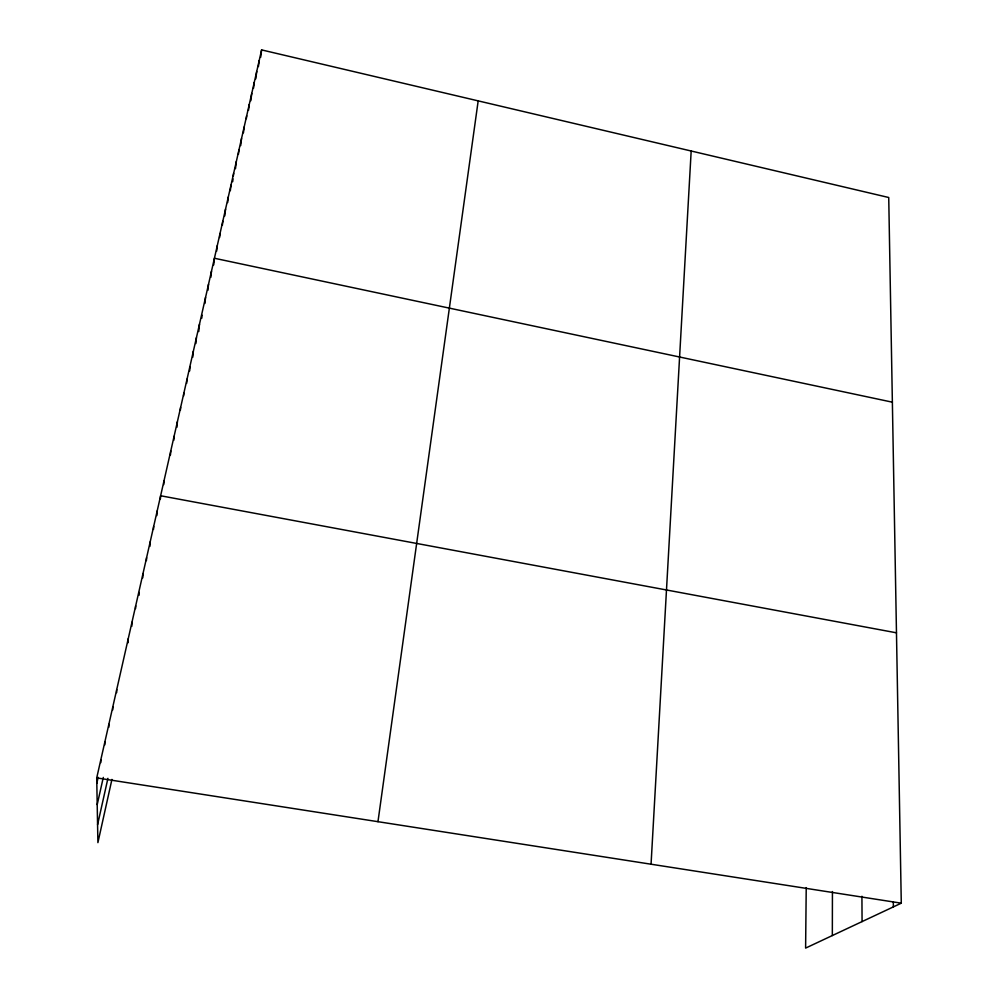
<?xml version="1.0" encoding="UTF-8"?>
<svg xmlns="http://www.w3.org/2000/svg" width="998" height="998" viewBox="0 0 998 998"><rect width="100%" height="100%" fill="white"/><g stroke="black" fill="none" stroke-linecap="round" stroke-linejoin="round"><path stroke-width="1.5" d="M832.332 935.55L832.432 891.551M108.832 727.255L108.857 724.311M806.222 887.596L805.611 948.1L901.281 903.178L888.731 197.504L261.613 49.9L96.719 777.891L97.904 842.649L111.926 779.413M112.774 709.865L112.811 706.846M116.666 692.649L116.729 689.556M128.081 642.774L128.218 638.795M131.811 626.295L131.973 622.241M135.566 608.605L135.691 605.848M139.084 595.245L139.221 592.438M142.764 577.867L142.988 573.576M651.058 864.218L691.177 150.997M146.432 560.602L146.594 557.695M149.887 546.405L150.149 541.964M153.492 529.414L153.68 526.408M156.861 515.579L157.173 511.001M160.404 498.85L160.616 495.757L896.478 632.819M163.747 484.591L164.034 480.662M170.458 454.963L170.77 450.921M173.764 440.355L174.089 436.276M176.92 427.281L177.382 421.767M180.388 410.203L180.626 407.409M183.607 396.006L183.857 393.187M186.651 383.382L187.038 379.103M189.67 370.932L190.069 366.603M192.776 357.172L193.325 351.346M195.858 343.549L196.431 337.661M198.764 331.548L199.5 324.113M201.783 318.187L202.083 315.193M204.939 303.454L205.551 297.404M207.896 290.331L208.532 284.23M210.84 277.332L211.489 271.182M213.709 264.907L214.42 258.257L892.374 402.182M216.653 251.159L217.24 245.795M219.597 237.499L220.034 233.445M222.354 225.286L222.804 221.207M224.787 215.917L225.56 209.069M227.656 202.569L228.28 197.043M230.338 190.68L230.975 185.129M232.684 181.698L233.008 178.904M233.332 176.11L233.657 173.315M235.491 168.637L236.301 161.601M238.435 154.241L238.934 149.999M240.693 145.608L241.541 138.497M243.437 132.809L244.123 127.083M246.344 118.65L246.693 115.768M248.514 110.341L249.226 104.565M250.847 100.711L251.746 93.438M253.517 88.261L254.241 82.422M255.8 78.83L256.723 71.482M258.432 66.554L259.168 60.653M260.665 57.31L261.613 49.9M377.968 821.691L478.179 100.873M97.579 824.71L107.921 778.34M97.205 804.6L103.305 777.417M96.818 783.305L98.166 777.342M96.719 777.891L901.281 903.178M893.31 902.254L893.372 906.895M100.81 759.84L100.835 762.622M861.923 896.279L862.072 921.591M104.852 741.976L104.852 744.845"/></g></svg>
